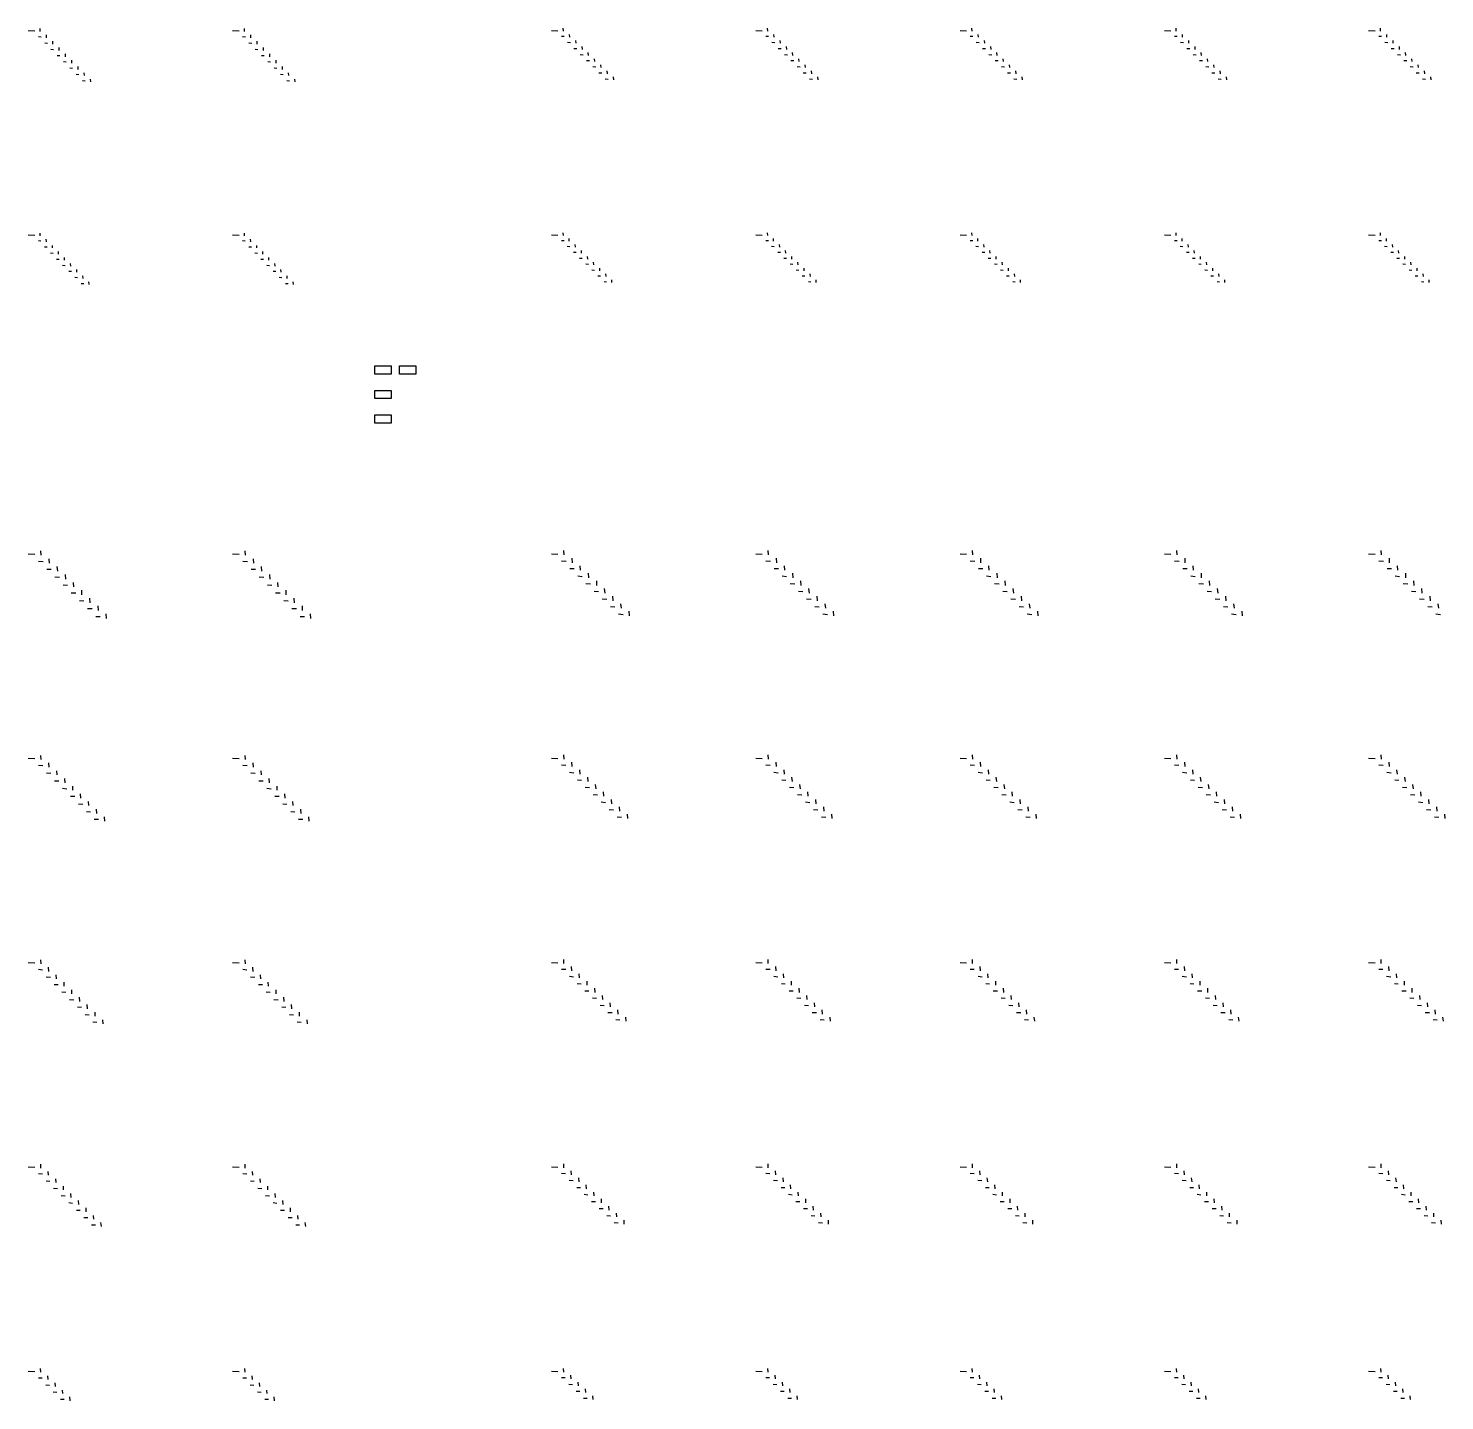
# Model space of a CAD drawing. Extents: x 0 to 300000, y 0 to 300000.
# Drawn here: x 116020 to 150680, y 150380 to 183960 of the extents above; entities that cross this region are included whole.
import ezdxf

# ---------------------------------------------------------------- set-up
doc = ezdxf.new("R2010")
doc.units = 0

msp = doc.modelspace()

# ---------------------------------------------------------------- linework, layer by layer
at = {"color": 7}
for p, q in [((116020, 183905), (116180, 183895)), ((116265, 183760), (116335, 183755)), ((116300, 183955), (116305, 183885)), ((116455, 183800), (116460, 183730)), ((121020, 183905), (121180, 183895)), ((121265, 183760), (121335, 183755)), ((121300, 183955), (121305, 183885)), ((121455, 183800), (121460, 183730)), ((128820, 183905), (128980, 183895)), ((129065, 183770), (129135, 183765)), ((129100, 183960), (129105, 183890)), ((129255, 183810), (129260, 183740)), ((133820, 183905), (133980, 183895)), ((134065, 183770), (134135, 183765)), ((134100, 183960), (134105, 183890)), ((134255, 183810), (134260, 183740)), ((138820, 183905), (138980, 183895)), ((139065, 183770), (139135, 183765)), ((139100, 183960), (139105, 183890)), ((139255, 183810), (139260, 183740)), ((143820, 183905), (143980, 183895)), ((144065, 183770), (144135, 183765)), ((144100, 183960), (144105, 183890)), ((144255, 183810), (144260, 183740)), ((148820, 183905), (148980, 183895)), ((149065, 183770), (149135, 183765)), ((149100, 183960), (149105, 183890)), ((149255, 183810), (149260, 183740)), ((116420, 183605), (116490, 183600)), ((116570, 183450), (116640, 183445)), ((116610, 183645), (116615, 183575)), ((116765, 183490), (116770, 183420)), ((121420, 183605), (121490, 183600)), ((121570, 183450), (121640, 183445)), ((121610, 183645), (121615, 183575)), ((121765, 183490), (121770, 183420)), ((129215, 183620), (129285, 183615)), ((129370, 183470), (129440, 183465)), ((129410, 183660), (129415, 183595)), ((129565, 183515), (129570, 183445)), ((129715, 183365), (129720, 183295)), ((134215, 183620), (134285, 183615)), ((134370, 183470), (134440, 183465)), ((134410, 183660), (134415, 183595)), ((134565, 183515), (134570, 183445)), ((134715, 183365), (134720, 183295)), ((139215, 183620), (139285, 183615)), ((139370, 183470), (139440, 183465)), ((139410, 183660), (139415, 183595)), ((139565, 183515), (139570, 183445)), ((139715, 183365), (139720, 183295)), ((144215, 183620), (144285, 183615)), ((144370, 183470), (144440, 183465)), ((144410, 183660), (144415, 183595)), ((144565, 183515), (144570, 183445)), ((144715, 183365), (144720, 183295)), ((149215, 183620), (149285, 183615)), ((149370, 183470), (149440, 183465)), ((149410, 183660), (149415, 183595)), ((149565, 183515), (149570, 183445)), ((149715, 183365), (149720, 183295)), ((116725, 183295), (116795, 183295)), ((116880, 183145), (116950, 183140)), ((116920, 183335), (116925, 183265)), ((117075, 183180), (117080, 183110)), ((117230, 183025), (117235, 182955)), ((121725, 183295), (121795, 183295)), ((121880, 183145), (121950, 183140)), ((121920, 183335), (121925, 183265)), ((122075, 183180), (122080, 183110)), ((122230, 183025), (122235, 182955)), ((129525, 183320), (129595, 183315)), ((129680, 183175), (129750, 183170)), ((129835, 183025), (129905, 183020)), ((129870, 183215), (129875, 183145)), ((130025, 183065), (130030, 183000)), ((134525, 183320), (134595, 183315)), ((134680, 183175), (134750, 183170)), ((134835, 183025), (134905, 183020)), ((134870, 183215), (134875, 183145)), ((135025, 183065), (135030, 183000)), ((139525, 183320), (139595, 183315)), ((139680, 183175), (139750, 183170)), ((139835, 183025), (139905, 183020)), ((139870, 183215), (139875, 183145)), ((140025, 183065), (140030, 183000)), ((144525, 183320), (144595, 183315)), ((144680, 183175), (144750, 183170)), ((144835, 183025), (144905, 183020)), ((144870, 183215), (144875, 183145)), ((145025, 183065), (145030, 183000)), ((149525, 183320), (149595, 183315)), ((149680, 183175), (149750, 183170)), ((149835, 183025), (149905, 183020)), ((149870, 183215), (149875, 183145)), ((150025, 183065), (150030, 183000)), ((117035, 182990), (117105, 182985)), ((117190, 182835), (117260, 182830)), ((117345, 182680), (117415, 182675)), ((117380, 182875), (117385, 182805)), ((117535, 182720), (117540, 182650)), ((122035, 182990), (122105, 182985)), ((122190, 182835), (122260, 182830)), ((122345, 182680), (122415, 182675)), ((122380, 182875), (122385, 182805)), ((122535, 182720), (122540, 182650)), ((129985, 182875), (130055, 182870)), ((130140, 182725), (130210, 182720)), ((130180, 182920), (130185, 182850)), ((130335, 182770), (130340, 182700)), ((134985, 182875), (135055, 182870)), ((135140, 182725), (135210, 182720)), ((135180, 182920), (135185, 182850)), ((135335, 182770), (135340, 182700)), ((139985, 182875), (140055, 182870)), ((140140, 182725), (140210, 182720)), ((140180, 182920), (140185, 182850)), ((140335, 182770), (140340, 182700)), ((144985, 182875), (145055, 182870)), ((145140, 182725), (145210, 182720)), ((145180, 182920), (145185, 182850)), ((145335, 182770), (145340, 182700)), ((149985, 182875), (150055, 182870)), ((150140, 182725), (150210, 182720)), ((150180, 182920), (150185, 182850)), ((150335, 182770), (150340, 182700)), ((116020, 178905), (116180, 178895)), ((116300, 178950), (116305, 178885)), ((121020, 178905), (121180, 178895)), ((121300, 178950), (121305, 178885)), ((128820, 178905), (128980, 178895)), ((129100, 178955), (129105, 178890)), ((133820, 178905), (133980, 178895)), ((134100, 178955), (134105, 178890)), ((138820, 178905), (138980, 178895)), ((139100, 178955), (139105, 178890)), ((143820, 178905), (143980, 178895)), ((144100, 178955), (144105, 178890)), ((148820, 178905), (148980, 178895)), ((149100, 178955), (149105, 178890)), ((116265, 178765), (116330, 178760)), ((116415, 178615), (116480, 178610)), ((116450, 178800), (116455, 178735)), ((116600, 178650), (116605, 178585)), ((116750, 178500), (116750, 178435)), ((121265, 178765), (121330, 178760)), ((121415, 178615), (121480, 178610)), ((121450, 178800), (121455, 178735)), ((121600, 178650), (121605, 178585)), ((121750, 178500), (121750, 178435)), ((129065, 178770), (129130, 178770)), ((129210, 178630), (129275, 178625)), ((129250, 178815), (129250, 178750)), ((129395, 178670), (129400, 178605)), ((129545, 178525), (129550, 178460)), ((134065, 178770), (134130, 178770)), ((134210, 178630), (134275, 178625)), ((134250, 178815), (134250, 178750)), ((134395, 178670), (134400, 178605)), ((134545, 178525), (134550, 178460)), ((139065, 178770), (139130, 178770)), ((139210, 178630), (139275, 178625)), ((139250, 178815), (139250, 178750)), ((139395, 178670), (139400, 178605)), ((139545, 178525), (139550, 178460)), ((144065, 178770), (144130, 178770)), ((144210, 178630), (144275, 178625)), ((144250, 178815), (144250, 178750)), ((144395, 178670), (144400, 178605)), ((144545, 178525), (144550, 178460)), ((149065, 178770), (149130, 178770)), ((149210, 178630), (149275, 178625)), ((149250, 178815), (149250, 178750)), ((149395, 178670), (149400, 178605)), ((149545, 178525), (149550, 178460)), ((116565, 178465), (116630, 178460)), ((116710, 178315), (116775, 178310)), ((116860, 178165), (116925, 178160)), ((116895, 178350), (116900, 178285)), ((117045, 178205), (117050, 178140)), ((121565, 178465), (121630, 178460)), ((121710, 178315), (121775, 178310)), ((121860, 178165), (121925, 178160)), ((121895, 178350), (121900, 178285)), ((122045, 178205), (122050, 178140)), ((129360, 178485), (129425, 178480)), ((129510, 178340), (129575, 178335)), ((129660, 178195), (129725, 178190)), ((129695, 178380), (129700, 178315)), ((129845, 178235), (129850, 178170)), ((134360, 178485), (134425, 178480)), ((134510, 178340), (134575, 178335)), ((134660, 178195), (134725, 178190)), ((134695, 178380), (134700, 178315)), ((134845, 178235), (134850, 178170)), ((139360, 178485), (139425, 178480)), ((139510, 178340), (139575, 178335)), ((139660, 178195), (139725, 178190)), ((139695, 178380), (139700, 178315)), ((139845, 178235), (139850, 178170)), ((144360, 178485), (144425, 178480)), ((144510, 178340), (144575, 178335)), ((144660, 178195), (144725, 178190)), ((144695, 178380), (144700, 178315)), ((144845, 178235), (144850, 178170)), ((149360, 178485), (149425, 178480)), ((149510, 178340), (149575, 178335)), ((149660, 178195), (149725, 178190)), ((149695, 178380), (149700, 178315)), ((149845, 178235), (149850, 178170)), ((117010, 178020), (117075, 178015)), ((117160, 177870), (117225, 177865)), ((117195, 178055), (117200, 177990)), ((117345, 177905), (117350, 177840)), ((122010, 178020), (122075, 178015)), ((122160, 177870), (122225, 177865)), ((122195, 178055), (122200, 177990)), ((122345, 177905), (122350, 177840)), ((129810, 178050), (129875, 178045)), ((129960, 177905), (130025, 177905)), ((129995, 178095), (130000, 178030)), ((130145, 177950), (130150, 177885)), ((134810, 178050), (134875, 178045)), ((134960, 177905), (135025, 177905)), ((134995, 178095), (135000, 178030)), ((135145, 177950), (135150, 177885)), ((139810, 178050), (139875, 178045)), ((139960, 177905), (140025, 177905)), ((139995, 178095), (140000, 178030)), ((140145, 177950), (140150, 177885)), ((144810, 178050), (144875, 178045)), ((144960, 177905), (145025, 177905)), ((144995, 178095), (145000, 178030)), ((145145, 177950), (145150, 177885)), ((149810, 178050), (149875, 178045)), ((149960, 177905), (150025, 177905)), ((149995, 178095), (150000, 178030)), ((150145, 177950), (150150, 177885)), ((117310, 177720), (117375, 177715)), ((117495, 177755), (117500, 177690)), ((122310, 177720), (122375, 177715)), ((122495, 177755), (122500, 177690)), ((130110, 177765), (130170, 177760)), ((130290, 177805), (130295, 177740)), ((135110, 177765), (135170, 177760)), ((135290, 177805), (135295, 177740)), ((140110, 177765), (140170, 177760)), ((140290, 177805), (140295, 177740)), ((145110, 177765), (145170, 177760)), ((145290, 177805), (145295, 177740)), ((150110, 177765), (150170, 177760)), ((150290, 177805), (150295, 177740)), ((116020, 171105), (116180, 171095)), ((116270, 170925), (116380, 170915)), ((116320, 171175), (116330, 171065)), ((116520, 170980), (116530, 170870)), ((121020, 171105), (121180, 171095)), ((121270, 170925), (121380, 170915)), ((121320, 171175), (121330, 171065)), ((121520, 170980), (121530, 170870)), ((128820, 171105), (128980, 171095)), ((129070, 170930), (129180, 170925)), ((129120, 171180), (129125, 171075)), ((129320, 170995), (129325, 170885)), ((133820, 171105), (133980, 171095)), ((134070, 170930), (134180, 170925)), ((134120, 171180), (134125, 171075)), ((134320, 170995), (134325, 170885)), ((138820, 171105), (138980, 171095)), ((139070, 170930), (139180, 170925)), ((139120, 171180), (139125, 171075)), ((139320, 170995), (139325, 170885)), ((143820, 171105), (143980, 171095)), ((144070, 170930), (144180, 170925)), ((144120, 171180), (144125, 171075)), ((144320, 170995), (144325, 170885)), ((148820, 171105), (148980, 171095)), ((149070, 170930), (149180, 170925)), ((149120, 171180), (149125, 171075)), ((149320, 170995), (149325, 170885)), ((116470, 170730), (116580, 170725)), ((116670, 170535), (116780, 170530)), ((116720, 170790), (116730, 170680)), ((116920, 170595), (116930, 170485)), ((121470, 170730), (121580, 170725)), ((121670, 170535), (121780, 170530)), ((121720, 170790), (121730, 170680)), ((121920, 170595), (121930, 170485)), ((129270, 170745), (129380, 170740)), ((129465, 170560), (129575, 170550)), ((129520, 170810), (129525, 170700)), ((129720, 170625), (129725, 170515)), ((134270, 170745), (134380, 170740)), ((134465, 170560), (134575, 170550)), ((134520, 170810), (134525, 170700)), ((134720, 170625), (134725, 170515)), ((139270, 170745), (139380, 170740)), ((139465, 170560), (139575, 170550)), ((139520, 170810), (139525, 170700)), ((139720, 170625), (139725, 170515)), ((144270, 170745), (144380, 170740)), ((144465, 170560), (144575, 170550)), ((144520, 170810), (144525, 170700)), ((144720, 170625), (144725, 170515)), ((149270, 170745), (149380, 170740)), ((149465, 170560), (149575, 170550)), ((149520, 170810), (149525, 170700)), ((149720, 170625), (149725, 170515)), ((116870, 170345), (116980, 170335)), ((117120, 170400), (117125, 170295)), ((117320, 170210), (117325, 170100)), ((121870, 170345), (121980, 170335)), ((122120, 170400), (122125, 170295)), ((122320, 170210), (122325, 170100)), ((129665, 170375), (129775, 170365)), ((129865, 170185), (129975, 170180)), ((129920, 170440), (129925, 170330)), ((130115, 170250), (130125, 170140)), ((134665, 170375), (134775, 170365)), ((134865, 170185), (134975, 170180)), ((134920, 170440), (134925, 170330)), ((135115, 170250), (135125, 170140)), ((139665, 170375), (139775, 170365)), ((139865, 170185), (139975, 170180)), ((139920, 170440), (139925, 170330)), ((140115, 170250), (140125, 170140)), ((144665, 170375), (144775, 170365)), ((144865, 170185), (144975, 170180)), ((144920, 170440), (144925, 170330)), ((145115, 170250), (145125, 170140)), ((149665, 170375), (149775, 170365)), ((149865, 170185), (149975, 170180)), ((149920, 170440), (149925, 170330)), ((150115, 170250), (150125, 170140)), ((117070, 170150), (117180, 170145)), ((117270, 169960), (117380, 169950)), ((117520, 170015), (117525, 169905)), ((122070, 170150), (122180, 170145)), ((122270, 169960), (122380, 169950)), ((122520, 170015), (122525, 169905)), ((130065, 170000), (130175, 169995)), ((130315, 170065), (130325, 169955)), ((130515, 169880), (130525, 169770)), ((135065, 170000), (135175, 169995)), ((135315, 170065), (135325, 169955)), ((135515, 169880), (135525, 169770)), ((140065, 170000), (140175, 169995)), ((140315, 170065), (140325, 169955)), ((140515, 169880), (140525, 169770)), ((145065, 170000), (145175, 169995)), ((145315, 170065), (145325, 169955)), ((145515, 169880), (145525, 169770)), ((150065, 170000), (150175, 169995)), ((150315, 170065), (150325, 169955)), ((150515, 169880), (150525, 169770)), ((117470, 169765), (117580, 169760)), ((117670, 169570), (117780, 169565)), ((117720, 169825), (117725, 169715)), ((117920, 169630), (117925, 169520)), ((122470, 169765), (122580, 169760)), ((122670, 169570), (122780, 169565)), ((122720, 169825), (122725, 169715)), ((122920, 169630), (122925, 169520)), ((130265, 169815), (130375, 169805)), ((130465, 169630), (130575, 169620)), ((130715, 169695), (130725, 169585)), ((135265, 169815), (135375, 169805)), ((135465, 169630), (135575, 169620)), ((135715, 169695), (135725, 169585)), ((140265, 169815), (140375, 169805)), ((140465, 169630), (140575, 169620)), ((140715, 169695), (140725, 169585)), ((145265, 169815), (145375, 169805)), ((145465, 169630), (145575, 169620)), ((145715, 169695), (145725, 169585)), ((150265, 169815), (150375, 169805)), ((150465, 169630), (150575, 169620)), ((116020, 166105), (116180, 166095)), ((116320, 166170), (116325, 166065)), ((121020, 166105), (121180, 166095)), ((121320, 166170), (121325, 166065)), ((128820, 166105), (128980, 166095)), ((129115, 166180), (129125, 166075)), ((133820, 166105), (133980, 166095)), ((134115, 166180), (134125, 166075)), ((138820, 166105), (138980, 166095)), ((139115, 166180), (139125, 166075)), ((143820, 166105), (143980, 166095)), ((144115, 166180), (144125, 166075)), ((148820, 166105), (148980, 166095)), ((149115, 166180), (149125, 166075)), ((116270, 165930), (116375, 165920)), ((116465, 165740), (116570, 165735)), ((116515, 165985), (116520, 165880)), ((116710, 165795), (116715, 165690)), ((121270, 165930), (121375, 165920)), ((121465, 165740), (121570, 165735)), ((121515, 165985), (121520, 165880)), ((121710, 165795), (121715, 165690)), ((129070, 165935), (129175, 165930)), ((129265, 165755), (129370, 165745)), ((129310, 166000), (129320, 165895)), ((129505, 165815), (129515, 165710)), ((134070, 165935), (134175, 165930)), ((134265, 165755), (134370, 165745)), ((134310, 166000), (134320, 165895)), ((134505, 165815), (134515, 165710)), ((139070, 165935), (139175, 165930)), ((139265, 165755), (139370, 165745)), ((139310, 166000), (139320, 165895)), ((139505, 165815), (139515, 165710)), ((144070, 165935), (144175, 165930)), ((144265, 165755), (144370, 165745)), ((144310, 166000), (144320, 165895)), ((144505, 165815), (144515, 165710)), ((149070, 165935), (149175, 165930)), ((149265, 165755), (149370, 165745)), ((149310, 166000), (149320, 165895)), ((149505, 165815), (149515, 165710)), ((116660, 165550), (116765, 165545)), ((116855, 165365), (116960, 165355)), ((116905, 165605), (116910, 165500)), ((117100, 165420), (117105, 165315)), ((121660, 165550), (121765, 165545)), ((121855, 165365), (121960, 165355)), ((121905, 165605), (121910, 165500)), ((122100, 165420), (122105, 165315)), ((129460, 165575), (129560, 165565)), ((129650, 165390), (129755, 165385)), ((129700, 165635), (129710, 165530)), ((129895, 165455), (129905, 165350)), ((134460, 165575), (134560, 165565)), ((134650, 165390), (134755, 165385)), ((134700, 165635), (134710, 165530)), ((134895, 165455), (134905, 165350)), ((139460, 165575), (139560, 165565)), ((139650, 165390), (139755, 165385)), ((139700, 165635), (139710, 165530)), ((139895, 165455), (139905, 165350)), ((144460, 165575), (144560, 165565)), ((144650, 165390), (144755, 165385)), ((144700, 165635), (144710, 165530)), ((144895, 165455), (144905, 165350)), ((149460, 165575), (149560, 165565)), ((149650, 165390), (149755, 165385)), ((149700, 165635), (149710, 165530)), ((149895, 165455), (149905, 165350)), ((117050, 165175), (117155, 165170)), ((117245, 164985), (117350, 164980)), ((117290, 165230), (117300, 165125)), ((117485, 165045), (117495, 164940)), ((122050, 165175), (122155, 165170)), ((122245, 164985), (122350, 164980)), ((122290, 165230), (122300, 165125)), ((122485, 165045), (122495, 164940)), ((129845, 165210), (129950, 165205)), ((130040, 165030), (130145, 165020)), ((130090, 165275), (130095, 165170)), ((130285, 165090), (130290, 164985)), ((134845, 165210), (134950, 165205)), ((135040, 165030), (135145, 165020)), ((135090, 165275), (135095, 165170)), ((135285, 165090), (135290, 164985)), ((139845, 165210), (139950, 165205)), ((140040, 165030), (140145, 165020)), ((140090, 165275), (140095, 165170)), ((140285, 165090), (140290, 164985)), ((144845, 165210), (144950, 165205)), ((145040, 165030), (145145, 165020)), ((145090, 165275), (145095, 165170)), ((145285, 165090), (145290, 164985)), ((149845, 165210), (149950, 165205)), ((150040, 165030), (150145, 165020)), ((150090, 165275), (150095, 165170)), ((150285, 165090), (150290, 164985)), ((117440, 164800), (117545, 164790)), ((117680, 164855), (117690, 164750)), ((117875, 164665), (117885, 164560)), ((122440, 164800), (122545, 164790)), ((122680, 164855), (122690, 164750)), ((122875, 164665), (122885, 164560)), ((130235, 164845), (130340, 164840)), ((130430, 164665), (130535, 164660)), ((130480, 164910), (130485, 164805)), ((130675, 164730), (130680, 164625)), ((135235, 164845), (135340, 164840)), ((135430, 164665), (135535, 164660)), ((135480, 164910), (135485, 164805)), ((135675, 164730), (135680, 164625)), ((140235, 164845), (140340, 164840)), ((140430, 164665), (140535, 164660)), ((140480, 164910), (140485, 164805)), ((140675, 164730), (140680, 164625)), ((145235, 164845), (145340, 164840)), ((145430, 164665), (145535, 164660)), ((145480, 164910), (145485, 164805)), ((145675, 164730), (145680, 164625)), ((150235, 164845), (150340, 164840)), ((150430, 164665), (150535, 164660)), ((150480, 164910), (150485, 164805)), ((150675, 164730), (150680, 164625)), ((117635, 164610), (117740, 164605)), ((122635, 164610), (122740, 164605)), ((116315, 161170), (116325, 161070)), ((121315, 161170), (121325, 161070)), ((129115, 161175), (129120, 161075)), ((134115, 161175), (134120, 161075)), ((139115, 161175), (139120, 161075)), ((144115, 161175), (144120, 161075)), ((149115, 161175), (149120, 161075)), ((116020, 161105), (116180, 161095)), ((116270, 160935), (116370, 160925)), ((116505, 160985), (116515, 160885)), ((121020, 161105), (121180, 161095)), ((121270, 160935), (121370, 160925)), ((121505, 160985), (121515, 160885)), ((128820, 161105), (128980, 161095)), ((129070, 160940), (129170, 160935)), ((129305, 161000), (129310, 160900)), ((129495, 160825), (129500, 160725)), ((133820, 161105), (133980, 161095)), ((134070, 160940), (134170, 160935)), ((134305, 161000), (134310, 160900)), ((134495, 160825), (134500, 160725)), ((138820, 161105), (138980, 161095)), ((139070, 160940), (139170, 160935)), ((139305, 161000), (139310, 160900)), ((139495, 160825), (139500, 160725)), ((143820, 161105), (143980, 161095)), ((144070, 160940), (144170, 160935)), ((144305, 161000), (144310, 160900)), ((144495, 160825), (144500, 160725)), ((148820, 161105), (148980, 161095)), ((149070, 160940), (149170, 160935)), ((149305, 161000), (149310, 160900)), ((149495, 160825), (149500, 160725)), ((116460, 160750), (116560, 160740)), ((116650, 160565), (116750, 160560)), ((116695, 160800), (116700, 160705)), ((116885, 160620), (116890, 160520)), ((121460, 160750), (121560, 160740)), ((121650, 160565), (121750, 160560)), ((121695, 160800), (121700, 160705)), ((121885, 160620), (121890, 160520)), ((129260, 160765), (129360, 160755)), ((129450, 160585), (129545, 160580)), ((129685, 160645), (129690, 160545)), ((134260, 160765), (134360, 160755)), ((134450, 160585), (134545, 160580)), ((134685, 160645), (134690, 160545)), ((139260, 160765), (139360, 160755)), ((139450, 160585), (139545, 160580)), ((139685, 160645), (139690, 160545)), ((144260, 160765), (144360, 160755)), ((144450, 160585), (144545, 160580)), ((144685, 160645), (144690, 160545)), ((149260, 160765), (149360, 160755)), ((149450, 160585), (149545, 160580)), ((149685, 160645), (149690, 160545)), ((116840, 160385), (116940, 160375)), ((117030, 160200), (117130, 160190)), ((117075, 160435), (117080, 160335)), ((117265, 160250), (117270, 160150)), ((121840, 160385), (121940, 160375)), ((122030, 160200), (122130, 160190)), ((122075, 160435), (122080, 160335)), ((122265, 160250), (122270, 160150)), ((129635, 160410), (129735, 160405)), ((129825, 160235), (129925, 160225)), ((129875, 160470), (129880, 160370)), ((130065, 160295), (130070, 160195)), ((134635, 160410), (134735, 160405)), ((134825, 160235), (134925, 160225)), ((134875, 160470), (134880, 160370)), ((135065, 160295), (135070, 160195)), ((139635, 160410), (139735, 160405)), ((139825, 160235), (139925, 160225)), ((139875, 160470), (139880, 160370)), ((140065, 160295), (140070, 160195)), ((144635, 160410), (144735, 160405)), ((144825, 160235), (144925, 160225)), ((144875, 160470), (144880, 160370)), ((145065, 160295), (145070, 160195)), ((149635, 160410), (149735, 160405)), ((149825, 160235), (149925, 160225)), ((149875, 160470), (149880, 160370)), ((150065, 160295), (150070, 160195)), ((117220, 160015), (117320, 160010)), ((117410, 159830), (117510, 159825)), ((117455, 160070), (117460, 159970)), ((117645, 159885), (117650, 159785)), ((122220, 160015), (122320, 160010)), ((122410, 159830), (122510, 159825)), ((122455, 160070), (122460, 159970)), ((122645, 159885), (122650, 159785)), ((130015, 160055), (130115, 160050)), ((130205, 159880), (130305, 159875)), ((130250, 160115), (130260, 160015)), ((130440, 159940), (130450, 159840)), ((135015, 160055), (135115, 160050)), ((135205, 159880), (135305, 159875)), ((135250, 160115), (135260, 160015)), ((135440, 159940), (135450, 159840)), ((140015, 160055), (140115, 160050)), ((140205, 159880), (140305, 159875)), ((140250, 160115), (140260, 160015)), ((140440, 159940), (140450, 159840)), ((145015, 160055), (145115, 160050)), ((145205, 159880), (145305, 159875)), ((145250, 160115), (145260, 160015)), ((145440, 159940), (145450, 159840)), ((150015, 160055), (150115, 160050)), ((150205, 159880), (150305, 159875)), ((150250, 160115), (150260, 160015)), ((150440, 159940), (150450, 159840)), ((117600, 159650), (117700, 159640)), ((117835, 159700), (117840, 159600)), ((122600, 159650), (122700, 159640)), ((122835, 159700), (122840, 159600)), ((130395, 159705), (130495, 159695)), ((130630, 159765), (130640, 159665)), ((135395, 159705), (135495, 159695)), ((135630, 159765), (135640, 159665)), ((140395, 159705), (140495, 159695)), ((140630, 159765), (140640, 159665)), ((145395, 159705), (145495, 159695)), ((145630, 159765), (145640, 159665)), ((150395, 159705), (150495, 159695)), ((150630, 159765), (150640, 159665)), ((116020, 156105), (116180, 156095)), ((116315, 156165), (116320, 156070)), ((116500, 155990), (116505, 155895)), ((121020, 156105), (121180, 156095)), ((121315, 156165), (121320, 156070)), ((121500, 155990), (121505, 155895)), ((128820, 156105), (128980, 156095)), ((129115, 156175), (129120, 156080)), ((129295, 156000), (129305, 155905)), ((133820, 156105), (133980, 156095)), ((134115, 156175), (134120, 156080)), ((134295, 156000), (134305, 155905)), ((138820, 156105), (138980, 156095)), ((139115, 156175), (139120, 156080)), ((139295, 156000), (139305, 155905)), ((143820, 156105), (143980, 156095)), ((144115, 156175), (144120, 156080)), ((144295, 156000), (144305, 155905)), ((148820, 156105), (148980, 156095)), ((149115, 156175), (149120, 156080)), ((149295, 156000), (149305, 155905)), ((116270, 155935), (116365, 155930)), ((116455, 155760), (116550, 155750)), ((116685, 155810), (116690, 155715)), ((116870, 155630), (116875, 155535)), ((121270, 155935), (121365, 155930)), ((121455, 155760), (121550, 155750)), ((121685, 155810), (121690, 155715)), ((121870, 155630), (121875, 155535)), ((129070, 155945), (129165, 155940)), ((129255, 155775), (129350, 155765)), ((129480, 155830), (129490, 155735)), ((129665, 155660), (129675, 155565)), ((134070, 155945), (134165, 155940)), ((134255, 155775), (134350, 155765)), ((134480, 155830), (134490, 155735)), ((134665, 155660), (134675, 155565)), ((139070, 155945), (139165, 155940)), ((139255, 155775), (139350, 155765)), ((139480, 155830), (139490, 155735)), ((139665, 155660), (139675, 155565)), ((144070, 155945), (144165, 155940)), ((144255, 155775), (144350, 155765)), ((144480, 155830), (144490, 155735)), ((144665, 155660), (144675, 155565)), ((149070, 155945), (149165, 155940)), ((149255, 155775), (149350, 155765)), ((149480, 155830), (149490, 155735)), ((149665, 155660), (149675, 155565)), ((116640, 155580), (116735, 155575)), ((116825, 155400), (116920, 155395)), ((117055, 155450), (117060, 155355)), ((121640, 155580), (121735, 155575)), ((121825, 155400), (121920, 155395)), ((122055, 155450), (122060, 155355)), ((129440, 155600), (129530, 155595)), ((129620, 155430), (129715, 155420)), ((129850, 155485), (129855, 155390)), ((130035, 155315), (130040, 155220)), ((134440, 155600), (134530, 155595)), ((134620, 155430), (134715, 155420)), ((134850, 155485), (134855, 155390)), ((135035, 155315), (135040, 155220)), ((139440, 155600), (139530, 155595)), ((139620, 155430), (139715, 155420)), ((139850, 155485), (139855, 155390)), ((140035, 155315), (140040, 155220)), ((144440, 155600), (144530, 155595)), ((144620, 155430), (144715, 155420)), ((144850, 155485), (144855, 155390)), ((145035, 155315), (145040, 155220)), ((149440, 155600), (149530, 155595)), ((149620, 155430), (149715, 155420)), ((149850, 155485), (149855, 155390)), ((150035, 155315), (150040, 155220)), ((117010, 155225), (117105, 155215)), ((117195, 155045), (117290, 155040)), ((117240, 155275), (117245, 155180)), ((117425, 155095), (117430, 155000)), ((122010, 155225), (122105, 155215)), ((122195, 155045), (122290, 155040)), ((122240, 155275), (122245, 155180)), ((122425, 155095), (122430, 155000)), ((129805, 155255), (129900, 155250)), ((129990, 155085), (130085, 155080)), ((130220, 155140), (130225, 155045)), ((130405, 154970), (130410, 154875)), ((134805, 155255), (134900, 155250)), ((134990, 155085), (135085, 155080)), ((135220, 155140), (135225, 155045)), ((135405, 154970), (135410, 154875)), ((139805, 155255), (139900, 155250)), ((139990, 155085), (140085, 155080)), ((140220, 155140), (140225, 155045)), ((140405, 154970), (140410, 154875)), ((144805, 155255), (144900, 155250)), ((144990, 155085), (145085, 155080)), ((145220, 155140), (145225, 155045)), ((145405, 154970), (145410, 154875)), ((149805, 155255), (149900, 155250)), ((149990, 155085), (150085, 155080)), ((150220, 155140), (150225, 155045)), ((150405, 154970), (150410, 154875)), ((117380, 154865), (117475, 154860)), ((117565, 154685), (117660, 154680)), ((117610, 154915), (117615, 154820)), ((117790, 154740), (117800, 154645)), ((122380, 154865), (122475, 154860)), ((122565, 154685), (122660, 154680)), ((122610, 154915), (122615, 154820)), ((122790, 154740), (122800, 154645)), ((130175, 154910), (130270, 154905)), ((130360, 154740), (130455, 154735)), ((130590, 154795), (130595, 154700)), ((135175, 154910), (135270, 154905)), ((135360, 154740), (135455, 154735)), ((135590, 154795), (135595, 154700)), ((140175, 154910), (140270, 154905)), ((140360, 154740), (140455, 154735)), ((140590, 154795), (140595, 154700)), ((145175, 154910), (145270, 154905)), ((145360, 154740), (145455, 154735)), ((145590, 154795), (145595, 154700)), ((150175, 154910), (150270, 154905)), ((150360, 154740), (150455, 154735)), ((150590, 154795), (150595, 154700)), ((116310, 151165), (116315, 151075)), ((121310, 151165), (121315, 151075)), ((129110, 151170), (129115, 151080)), ((134110, 151170), (134115, 151080)), ((139110, 151170), (139115, 151080)), ((144110, 151170), (144115, 151080)), ((149110, 151170), (149115, 151080)), ((116020, 151105), (116180, 151095)), ((116270, 150940), (116360, 150935)), ((116490, 150990), (116495, 150900)), ((116670, 150815), (116675, 150725)), ((121020, 151105), (121180, 151095)), ((121270, 150940), (121360, 150935)), ((121490, 150990), (121495, 150900)), ((121670, 150815), (121675, 150725)), ((128820, 151105), (128980, 151095)), ((129070, 150950), (129160, 150945)), ((129250, 150780), (129340, 150775)), ((129290, 151005), (129295, 150915)), ((129470, 150835), (129475, 150745)), ((133820, 151105), (133980, 151095)), ((134070, 150950), (134160, 150945)), ((134250, 150780), (134340, 150775)), ((134290, 151005), (134295, 150915)), ((134470, 150835), (134475, 150745)), ((138820, 151105), (138980, 151095)), ((139070, 150950), (139160, 150945)), ((139250, 150780), (139340, 150775)), ((139290, 151005), (139295, 150915)), ((139470, 150835), (139475, 150745)), ((143820, 151105), (143980, 151095)), ((144070, 150950), (144160, 150945)), ((144250, 150780), (144340, 150775)), ((144290, 151005), (144295, 150915)), ((144470, 150835), (144475, 150745)), ((148820, 151105), (148980, 151095)), ((149070, 150950), (149160, 150945)), ((149250, 150780), (149340, 150775)), ((149290, 151005), (149295, 150915)), ((149470, 150835), (149475, 150745)), ((116450, 150770), (116540, 150760)), ((116630, 150595), (116720, 150590)), ((116850, 150640), (116855, 150555)), ((117030, 150470), (117035, 150380)), ((121450, 150770), (121540, 150760)), ((121630, 150595), (121720, 150590)), ((121850, 150640), (121855, 150555)), ((122030, 150470), (122035, 150380)), ((129430, 150615), (129515, 150610)), ((129605, 150445), (129695, 150440)), ((129650, 150670), (129655, 150580)), ((129830, 150500), (129835, 150410)), ((134430, 150615), (134515, 150610)), ((134605, 150445), (134695, 150440)), ((134650, 150670), (134655, 150580)), ((134830, 150500), (134835, 150410)), ((139430, 150615), (139515, 150610)), ((139605, 150445), (139695, 150440)), ((139650, 150670), (139655, 150580)), ((139830, 150500), (139835, 150410)), ((144430, 150615), (144515, 150610)), ((144605, 150445), (144695, 150440)), ((144650, 150670), (144655, 150580)), ((144830, 150500), (144835, 150410)), ((149430, 150615), (149515, 150610)), ((149605, 150445), (149695, 150440)), ((149650, 150670), (149655, 150580)), ((149830, 150500), (149835, 150410)), ((116810, 150420), (116900, 150415)), ((121810, 150420), (121900, 150415))]:
    msp.add_line(p, q, dxfattribs=at)
for points in [[(124500, 175700, 0), (124900, 175700, 0), (124900, 175500, 0), (124500, 175500, 0), (124500, 175700, 0)], [(125100, 175700, 0), (125500, 175700, 0), (125500, 175500, 0), (125100, 175500, 0), (125100, 175700, 0)], [(124500, 175100, 0), (124900, 175100, 0), (124900, 174900, 0), (124500, 174900, 0), (124500, 175100, 0)], [(124500, 174500, 0), (124900, 174500, 0), (124900, 174300, 0), (124500, 174300, 0), (124500, 174500, 0)]]:
    msp.add_polyline3d(points)

doc.saveas('drawing.dxf')
